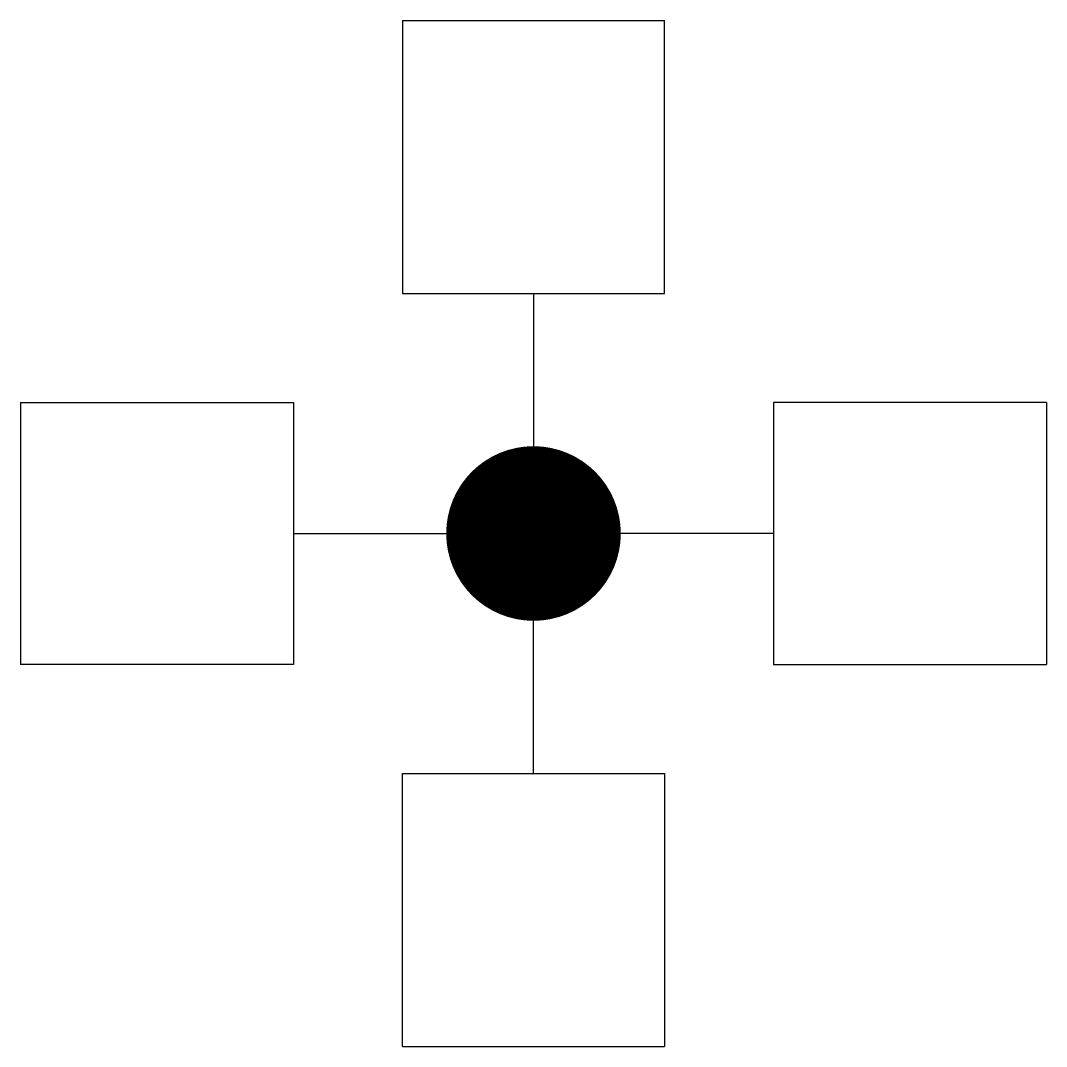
# Model space of a CAD drawing. Extents: x -0.244 to 0.244, y -0.244 to 0.244.
import ezdxf

# ---------------------------------------------------------------- set-up
doc = ezdxf.new("R2010")
doc.units = 0
doc.header["$MEASUREMENT"] = 0
doc.layers.get('0').update_dxf_attribs({"linetype": 'CONTINUOUS'})

msp = doc.modelspace()

# ---------------------------------------------------------------- linework, layer by layer
for p, q in [((-0.06225, 0.24381), (-0.06225, 0.11412)), ((-0.06225, 0.24381), (0.06225, 0.24381)), ((0.06225, 0.11412), (0.06225, 0.24381)), ((-0.06225, 0.11412), (0.06225, 0.11412)), ((0, 0.11412), (0, 0)), ((-0.24381, 0.06225), (-0.11412, 0.06225)), ((-0.24381, 0.06225), (-0.24381, -0.06225)), ((-0.11412, 0.06225), (-0.11412, -0.06225)), ((0.24381, 0.06225), (0.11412, 0.06225)), ((0.11412, 0.06225), (0.11412, -0.06225)), ((0.24381, 0.06225), (0.24381, -0.06225)), ((-0.11412, 0), (0, 0)), ((0, -0.11412), (0, 0)), ((0.11412, 0), (0, 0)), ((-0.11412, -0.06225), (-0.24381, -0.06225)), ((0.11412, -0.06225), (0.24381, -0.06225)), ((-0.06225, -0.11412), (0.06225, -0.11412)), ((-0.06225, -0.24381), (-0.06225, -0.11412)), ((0.06225, -0.11412), (0.06225, -0.24381)), ((-0.06225, -0.24381), (0.06225, -0.24381))]:
    msp.add_line(p, q)
at = {"const_width": 0.04145}
msp.add_lwpolyline([(-0.02078, 0, 1), (0.02078, 0, 1)], format="xyb", close=True, dxfattribs=at)

doc.saveas('drawing.dxf')
